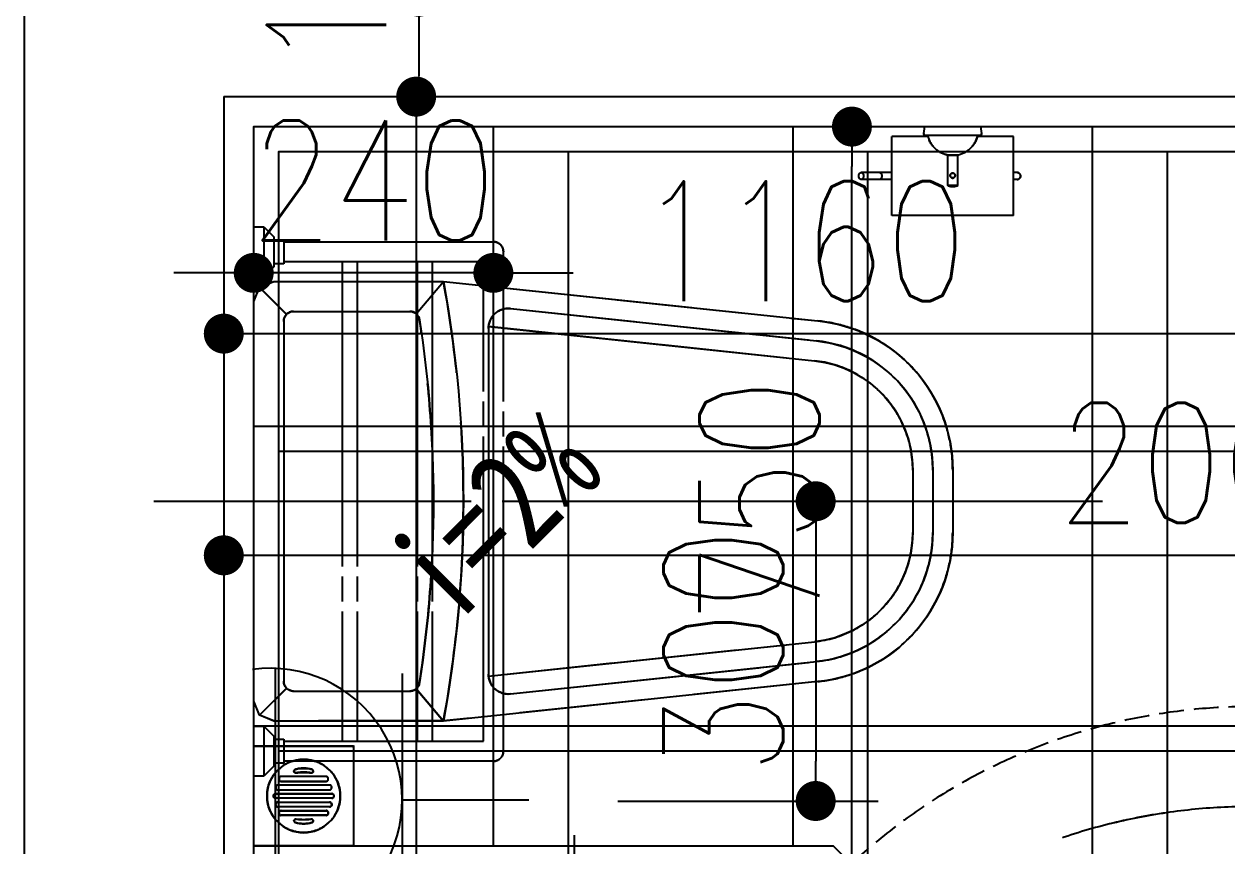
# Model space of a CAD drawing. Header units: inches. Extents: x -2597087 to 134135, y -662679 to 20000.
# Drawn here: x 41442 to 42647, y -14227 to -13405 of the extents above; entities that cross this region are included whole.
import ezdxf
from ezdxf.enums import TextEntityAlignment as Align
from ezdxf.xclip import XClip

# ---------------------------------------------------------------- set-up
doc = ezdxf.new("R2010")
doc.units = ezdxf.units.IN
doc.header["$LTSCALE"] = 100
doc.header["$MEASUREMENT"] = 0
doc.header["$XCLIPFRAME"] = 2
for name, pattern in [('$0$DASH', [0.35, 0.25, -0.1]), ('__DASH', [0.35, 0.25, -0.1]), ('CENTER', [50.8, 31.75, -6.35, 6.35, -6.35]), ('DASH', [0.35, 0.25, -0.1]), ('DASHDOT2', [12.7, 6.35, -3.175, 0, -3.175])]:
    doc.linetypes.add(name, pattern=pattern)
doc.layers.get('0').update_dxf_attribs({"linetype": 'CONTINUOUS'})
doc.layers.get('Defpoints').update_dxf_attribs({"linetype": 'CONTINUOUS'})
for name, color, linetype in [('-04给水图层', 142, 'CENTER'), ('EQUIP-动力', 3, 'CONTINUOUS'), ('fix', 8, 'CONTINUOUS'), ('floor', 8, 'CONTINUOUS'), ('IFC-NORM', 8, 'CONTINUOUS'), ('RC', 1, 'CONTINUOUS'), ('WALL', 7, 'CONTINUOUS'), ('wall-dim', 3, 'CONTINUOUS'), ('WC', 1, 'CONTINUOUS'), ('WP_P_PJ', 1, 'CONTINUOUS')]:
    doc.layers.add(name, color=color, linetype=linetype)
doc.styles.get("Standard").update_dxf_attribs({"font": 'txt.shx', "width": 0.8, "bigfont": 'GBCBIG.shx'})
doc.styles.add('宋体', font='', dxfattribs={"width": 0.8})
doc.styles.add('繁黑体', font='simhei.ttf')
doc.styles.get('宋体').set_extended_font_data('SimSun')
doc.dimstyles.new('50', dxfattribs={"dimscale": 50, "dimtxt": 2.4, "dimasz": 0.8, "dimexe": 1.25, "dimexo": 0.6, "dimgap": 0.65, "dimtad": 1, "dimdec": 0, "dimdsep": 46, "dimtxsty": 'Standard', "dimblk1": 'DOT', "dimblk2": 'DOT', "dimsah": 1, "dimcen": 2.5, "dimclrd": 3, "dimclre": 3, "dimclrt": 3, "dimadec": 0, "dimazin": 0, "dimtfac": 1, "dimtdec": 0, "dimtix": 1, "dimtmove": 2, "dimatfit": 0, "dimldrblk": 'DOT', "dimfxl": 5, "dimfxlon": 1, "dimarcsym": 0})

# ---------------------------------------------------------------- blocks, each defined once
blk = doc.blocks.new('DFG44EWDSDFG')
at = {"layer": 'WALL'}
for p, q in [((3869.9, -13377.5), (3869.9, -15477.5)), ((4069.9, -13477.5), (4069.9, -15377.5)), ((4069.9, -13477.5), (5229.9, -13477.5))]:
    blk.add_line(p, q, dxfattribs=at)
blk = doc.blocks.new('54254')
at = {"color": 1, "lineweight": -3}
for p, q in [((-2119688.1, -443344.6), (-2119688.1, -442744.6)), ((-2119673.1, -442744.6), (-2119688.1, -442744.6)), ((-2119673.1, -443344.6), (-2119673.1, -442744.6)), ((-2119673.1, -443344.6), (-2119673.1, -442842.3)), ((-2119673.1, -443324.6), (-2119673.1, -443344.6))]:
    blk.add_line(p, q, dxfattribs=at)
at = {"color": 1, "linetype": 'DASH', "lineweight": -3}
blk.add_line((-2119673.1, -443344.6), (-2120273.1, -443344.6), dxfattribs=at)
at = {"color": 1, "lineweight": -3}
for points in [[(-2119673.1, -442793.5), (-2119633.1, -442793.5), (-2119633.1, -443133.5), (-2119673.1, -443133.5)], [(-2119673.1, -442813.5), (-2119653.1, -442813.5), (-2119653.1, -443113.5), (-2119673.1, -443113.5)], [(-2119673.1, -443133.5), (-2119698.1, -443133.5), (-2119698.1, -443113.5), (-2119673.1, -443113.5)]]:
    blk.add_lwpolyline(points, dxfattribs=at)
at = {"color": 1, "linetype": 'DASH', "lineweight": -3}
blk.add_arc((-2119682.2, -443335.5), 591, 90.573, 180.8774, dxfattribs=at)
blk = doc.blocks.new('地漏')
at = {"layer": 'WP_P_PJ', "color": 8}
for p, q in [((24.9, 59.7), (25.3, 59.7)), ((75.1, 59.7), (74.7, 59.7)), ((25.3, 40.3), (24.9, 40.3)), ((74.7, 40.3), (75.1, 40.3))]:
    blk.add_line(p, q, dxfattribs=at)
at = {"layer": 'WP_P_PJ'}
blk.add_lwpolyline([(0, 0), (100, 0), (100, 100), (0, 100)], close=True, dxfattribs=at)
at = {"layer": 'WP_P_PJ', "color": 8}
for points in [[(35.3, 27.4), (35.3, 72.6, 0.414214), (33.3, 74.6), (32.6, 74.6, 0.233794), (31, 73.9, 0.16449), (30.6, 72.6), (30.6, 27.4, 0.414214), (32.6, 25.4), (33.3, 25.4, 0.414214), (35.3, 27.4), (35.3, 72.6)], [(43.8, 23.9), (43.8, 76.1, 0.414214), (41.8, 78.1), (41.1, 78.1, 0.233794), (39.5, 77.3, 0.16449), (39.1, 76.1), (39.1, 23.9, 0.414214), (41.1, 21.9), (41.8, 21.9, 0.414214), (43.8, 23.9), (43.8, 76.1)], [(52.3, 21.8), (52.3, 78.2, 0.414214), (50.3, 80.2), (49.7, 80.2, 0.233794), (48.1, 79.4, 0.16449), (47.7, 78.2), (47.7, 21.8, 0.414214), (49.7, 19.8), (50.3, 19.8, 0.414214), (52.3, 21.8), (52.3, 78.2)], [(56.2, 23.9), (56.2, 76.1, -0.414214), (58.2, 78.1), (58.9, 78.1, -0.233794), (60.5, 77.3, -0.16449), (60.9, 76.1), (60.9, 23.9, -0.414214), (58.9, 21.9), (58.2, 21.9, -0.414214), (56.2, 23.9), (56.2, 76.1)], [(64.7, 27.4), (64.7, 72.6, -0.414214), (66.7, 74.6), (67.4, 74.6, -0.233794), (69, 73.9, -0.16449), (69.4, 72.6), (69.4, 27.4, -0.414214), (67.4, 25.4), (66.7, 25.4, -0.414214), (64.7, 27.4), (64.7, 72.6)]]:
    blk.add_lwpolyline(points, format="xyb", dxfattribs=at)
blk.add_circle((50, 50), 36.7, dxfattribs=at)
for centre, radius, start, end in [((54.2, 50), 31.9, 165.078, 194.7951), ((25.3, 57.7), 2, 90, 165.078), ((24.9, 57.7), 2, 0, 90), ((74.8, 50), 48.5, 170.9042, 189.0958), ((75.1, 57.7), 2, 90, 180), ((25.2, 50), 48.5, 350.9042, 9.0958), ((74.7, 57.7), 2, 14.922, 90), ((45.8, 50), 31.9, 345.2049, 14.922), ((25.3, 42.3), 2, 194.7951, 270), ((24.9, 42.3), 2, 270, 0), ((75.1, 42.3), 2, 180, 270), ((74.7, 42.3), 2, 270, 345.2049)]:
    blk.add_arc(centre, radius, start, end, dxfattribs=at)
blk = doc.blocks.new('_Dot')
at = {"color": 0, "linetype": 'ByBlock', "lineweight": -2}
blk.add_line((-0.5, 0), (-1, 0), dxfattribs=at)
at = {"color": 0, "linetype": 'ByBlock', "const_width": 0.5}
blk.add_lwpolyline([(-0.25, 0, 1), (0.25, 0, 1)], format="xyb", close=True, dxfattribs=at)
blk = doc.blocks.new('*D771')
at = {"layer": 'Defpoints', "color": 0, "transparency": 16777216}
for p in [(42136.4, -13507.5), (42271.2, -13507.5), (42136.4, -14257.5)]:
    blk.add_point(p, dxfattribs=at)
at = {"layer": 'WC', "color": 3, "lineweight": -2, "transparency": 16777216}
for p, q in [((42166.4, -13507.5), (42333.7, -13507.5)), ((42271.2, -14217.5), (42271.2, -13547.5)), ((42166.4, -14257.5), (42333.7, -14257.5))]:
    blk.add_line(p, q, dxfattribs=at)
at = {"layer": 'WC', "color": 3, "lineweight": -2, "transparency": 16777216, "xscale": 40, "yscale": 40, "zscale": 40}
for p, rotation in [((42271.2, -13507.5), 90), ((42271.2, -14257.5), 270)]:
    blk.add_blockref('_Dot', p, dxfattribs=dict(at, rotation=rotation))
at = {"layer": 'WC', "color": 3, "transparency": 16777216, "insert": (42178.7, -13882.5), "char_height": 120, "attachment_point": 5, "rotation": 90}
blk.add_mtext('750', dxfattribs=at)
blk = doc.blocks.new('A$C59A76B4E')
at = {"color": 8, "linetype": 'ByBlock'}
for p, q in [((132.9, 407.1), (105.9, 434.1)), ((262.7, 407.6), (290, 440)), ((140, 410), (256.2, 410)), ((357.1, 412.8), (663.6, 380.5)), ((130, 40), (130, 400)), ((335, 47.1), (335, 392.9)), ((335.1, 395), (661.5, 360.6)), ((760, 188.7), (760, 251.2)), ((780, 188.7), (780, 251.2)), ((335.1, 45), (661.5, 79.4)), ((357.1, 27.2), (663.6, 59.5)), ((132.9, 32.9), (105.9, 5.9)), ((140, 30), (256.2, 30)), ((262.7, 32.4), (290, 0))]:
    blk.add_line(p, q, dxfattribs=at)
at = {"color": 251, "linetype": 'DASHDOT2', "ltscale": 0.1}
blk.add_line((0, 220), (950, 220), dxfattribs=at)
at = {"linetype": 'ByBlock'}
blk.add_lwpolyline([(290, 440), (120, 440), (105.9, 434.1), (100, 420), (100, 20), (105.9, 5.9), (120, 0), (290, 0), (665, 39.5, 0.385211), (800, 188.8), (800, 251.2, 0.385211), (665, 400.5), (290, 440)], format="xyb", dxfattribs=at)
at = {"color": 8, "linetype": 'ByBlock'}
for centre, radius, start, end in [((-910, 220), 1220, 349.6111, 10.3889), ((140, 400), 10, 90, 180), ((256.2, 400), 10, 8.7743, 90), ((355, 392.9), 20, 83.9868, 180), ((-910, 220), 1190, 351.2257, 8.7743), ((650, 251.2), 130, 0, 83.9868), ((650, 251.2), 110, 0, 83.9868), ((650, 188.8), 110, 276.0132, 0), ((650, 188.8), 130, 276.0132, 0), ((140, 40), 10, 180, 270), ((256.2, 40), 10, 270, 351.2257), ((355, 47.1), 20, 180, 276.0132)]:
    blk.add_arc(centre, radius, start, end, dxfattribs=at)
blk = doc.blocks.new('A$C566B0CA4')
at = {"color": 8, "linetype": 'DASH'}
for p, q in [((0, 240), (50, 240)), ((500, 240), (550, 240)), ((15, 220), (15, 10)), ((35, 20), (35, 220)), ((515, 220), (515, 20)), ((535, 10), (535, 220)), ((35, 161.4), (515, 161.4)), ((35, 146.4), (515, 146.4)), ((35, 86.4), (515, 86.4)), ((35, 71.4), (515, 71.4)), ((515, 20), (35, 20)), ((525, 0), (25, 0))]:
    blk.add_line(p, q, dxfattribs=at)
for points in [[(10, 230), (40, 230), (50, 240), (50, 250), (0, 250), (0, 240)], [(510, 230), (540, 230), (550, 240), (550, 250), (500, 250), (500, 240)]]:
    blk.add_lwpolyline(points, close=True, dxfattribs=at)
for points in [[(13, 230), (13, 220), (37, 220), (37, 230)], [(513, 230), (513, 220), (537, 220), (537, 230)]]:
    blk.add_lwpolyline(points, dxfattribs=at)
for centre, start, end in [((25, 10), 180, 270), ((525, 10), 270, 360)]:
    blk.add_arc(centre, 10, start, end, dxfattribs=at)
blk = doc.blocks.new('A$C39DC2553')
at = {"color": 1, "linetype": 'DASH'}
for p, q in [((33, 89), (33, 9.9)), ((155, 89), (33, 89)), ((155, 89), (155, 9.9)), ((33, 53), (2.3, 53)), ((99, 59), (89, 59)), ((89, 59), (89, 28.5)), ((99, 59), (99, 28.5)), ((158.5, 53), (155, 53)), ((33, 46), (2.3, 46)), ((158.5, 46), (155, 46)), ((89, 28.5), (99, 28.5)), ((69.2, 9.9), (33, 9.9)), ((155, 9.9), (118.8, 9.9))]:
    blk.add_line(p, q, dxfattribs=at)
blk.add_lwpolyline([(65, 7), (66, 0), (122, 0), (123, 7, 0.414214), (121, 9), (67, 9, 0.414214)], format="xyb", close=True, dxfattribs=at)
blk.add_circle((94, 49), 2.5, dxfattribs=at)
for centre, radius, start, end in [((94, 47), 13, 67.3801, 112.6199), ((158.5, 49.5), 3.5, 270, 90), ((94, 3.4), 25.6, 101.2518, 167.3196), ((94, 3.4), 25.6, 12.6804, 78.7482)]:
    blk.add_arc(centre, radius, start, end, dxfattribs=at)
at = {"color": 1, "linetype": 'DASH', "extrusion": (0, 0, -1)}
blk.add_ellipse((2.3, 49.5), major_axis=(0, 3.5), ratio=0.672221, start_param=3.141593, end_param=9.424778, dxfattribs=at)
at = {"color": 1, "linetype": 'DASH'}
blk.add_ellipse((20.7, 49.5), major_axis=(0, 3.5), ratio=0.672221, start_param=3.141593, end_param=6.283185, dxfattribs=at)
blk = doc.blocks.new('DREGFDS34DFDFDFFDDFDF')
at = {"layer": 'EQUIP-动力', "color": 8, "linetype": '__DASH', "ltscale": 10}
for p, q in [((32794.4, -13517.4), (32758.2, -13517.4)), ((32758.2, -13596.5), (32758.2, -13517.4)), ((32880.2, -13517.4), (32844, -13517.4)), ((32880.2, -13596.5), (32880.2, -13517.4)), ((32814.2, -13536), (32824.2, -13536)), ((32814.2, -13566.5), (32814.2, -13536)), ((32824.2, -13566.5), (32824.2, -13536)), ((32758.2, -13553.4), (32727.5, -13553.4)), ((32758.2, -13560.4), (32727.5, -13560.4)), ((32883.7, -13553.4), (32880.2, -13553.4)), ((32883.7, -13560.4), (32880.2, -13560.4)), ((32824.2, -13566.5), (32814.2, -13566.5)), ((32880.2, -13596.5), (32758.2, -13596.5)), ((32129.2, -13607.7), (32129.2, -13657.7)), ((32149.2, -13622.7), (32359.2, -13622.7)), ((32369.2, -14132.7), (32369.2, -13632.7)), ((32349.2, -13642.7), (32149.2, -13642.7)), ((32207.8, -13642.7), (32207.8, -14122.7)), ((32222.8, -13642.7), (32222.8, -14122.7)), ((32282.8, -13642.7), (32282.8, -14122.7)), ((32297.8, -13642.7), (32297.8, -14122.7)), ((32349.2, -14122.7), (32349.2, -13642.7)), ((32152.1, -13695.4), (32125, -13668.3)), ((32281.9, -13694.9), (32309.2, -13662.5)), ((32159.2, -13692.5), (32275.4, -13692.5)), ((32376.3, -13689.6), (32682.8, -13721.9)), ((32149.2, -13702.5), (32149.2, -14062.5)), ((32354.3, -13707.4), (32680.7, -13741.8)), ((32354.2, -13709.5), (32354.2, -14055.4)), ((32779.2, -13851.2), (32779.2, -13913.7)), ((32799.2, -13851.2), (32799.2, -13913.7)), ((32019.2, -13882.5), (32969.2, -13882.5)), ((32354.3, -14057.5), (32680.7, -14023.1)), ((32376.3, -14075.3), (32682.8, -14043)), ((32152.1, -14069.5), (32125, -14096.6)), ((32281.9, -14070), (32309.2, -14102.5)), ((32159.2, -14072.5), (32275.4, -14072.5)), ((32129.2, -14107.7), (32129.2, -14157.7)), ((32149.2, -14122.7), (32349.2, -14122.7)), ((32359.2, -14142.7), (32149.2, -14142.7)), ((32159.5, -14152.7), (32159.5, -14152.4)), ((32178.8, -14152.4), (32178.8, -14152.7)), ((32159.5, -14202.2), (32159.5, -14202.5)), ((32178.8, -14202.5), (32178.8, -14202.2))]:
    blk.add_line(p, q, dxfattribs=at)
blk.add_lwpolyline([(32790.2, -13514.5), (32791.2, -13507.5), (32847.2, -13507.5), (32848.2, -13514.5, -0.414214), (32846.2, -13516.5), (32792.2, -13516.5, -0.414214)], format="xyb", close=True, dxfattribs=at)
for points in [[(32139.2, -13617.7), (32139.2, -13647.7), (32129.2, -13657.7), (32119.2, -13657.7), (32119.2, -13607.7), (32129.2, -13607.7)], [(32139.2, -14117.7), (32139.2, -14147.7), (32129.2, -14157.7), (32119.2, -14157.7), (32119.2, -14107.7), (32129.2, -14107.7)], [(32119.2, -14227.5), (32119.2, -14127.5), (32219.2, -14127.5), (32219.2, -14227.5)]]:
    blk.add_lwpolyline(points, close=True, dxfattribs=at)
for points in [[(32139.2, -13620.7), (32149.2, -13620.7), (32149.2, -13644.7), (32139.2, -13644.7)], [(32139.2, -14120.7), (32149.2, -14120.7), (32149.2, -14144.7), (32139.2, -14144.7)]]:
    blk.add_lwpolyline(points, dxfattribs=at)
for points in [[(32309.2, -14102.5), (32139.2, -14102.5), (32125, -14096.6), (32119.2, -14082.5), (32119.2, -13682.5), (32125, -13668.3), (32139.2, -13662.5), (32309.2, -13662.5), (32684.2, -13702, -0.385211), (32819.2, -13851.2), (32819.2, -13913.7, -0.385211), (32684.2, -14062.9), (32309.2, -14102.5)], [(32143.1, -14171.3), (32195.2, -14171.3, 0.414214), (32197.2, -14169.3), (32197.2, -14168.6, 0.233794), (32196.5, -14167, 0.16449), (32195.2, -14166.6), (32143.1, -14166.6, 0.414214), (32141.1, -14168.6), (32141.1, -14169.3, 0.414214), (32143.1, -14171.3), (32195.2, -14171.3)], [(32146.5, -14162.7), (32191.8, -14162.7, 0.414214), (32193.8, -14160.7), (32193.8, -14160, 0.233794), (32193, -14158.5, 0.16449), (32191.8, -14158), (32146.5, -14158, 0.414214), (32144.5, -14160), (32144.5, -14160.7, 0.414214), (32146.5, -14162.7), (32191.8, -14162.7)], [(32141, -14175.1), (32197.4, -14175.1, -0.414214), (32199.4, -14177.1), (32199.4, -14177.8, -0.233794), (32198.6, -14179.4, -0.16449), (32197.4, -14179.8), (32141, -14179.8, -0.414214), (32139, -14177.8), (32139, -14177.1, -0.414214), (32141, -14175.1), (32197.4, -14175.1)], [(32143.1, -14183.6), (32195.2, -14183.6, -0.414214), (32197.2, -14185.6), (32197.2, -14186.3, -0.233794), (32196.5, -14187.9, -0.16449), (32195.2, -14188.3), (32143.1, -14188.3, -0.414214), (32141.1, -14186.3), (32141.1, -14185.6, -0.414214), (32143.1, -14183.6), (32195.2, -14183.6)], [(32146.5, -14192.2), (32191.8, -14192.2, -0.414214), (32193.8, -14194.2), (32193.8, -14194.9, -0.233794), (32193, -14196.4, -0.16449), (32191.8, -14196.9), (32146.5, -14196.9, -0.414214), (32144.5, -14194.9), (32144.5, -14194.2, -0.414214), (32146.5, -14192.2), (32191.8, -14192.2)]]:
    blk.add_lwpolyline(points, format="xyb", dxfattribs=at)
for centre, radius in [((32819.2, -13556.5), 2.5), ((32169.2, -14177.5), 36.7)]:
    blk.add_circle(centre, radius, dxfattribs=at)
for centre, radius, start, end in [((32819.2, -13510.8), 25.6, 192.6804, 258.7482), ((32819.2, -13510.8), 25.6, 281.2518, 347.3196), ((32883.7, -13556.9), 3.5, 270, 90), ((32819.2, -13554.5), 13, 247.3801, 292.6199), ((32359.2, -13632.7), 10, 0, 90), ((31109.2, -13882.5), 1220, 349.6111, 10.3889), ((32159.2, -13702.5), 10, 90, 180), ((32275.4, -13702.5), 10, 8.7743, 90), ((32374.2, -13709.5), 20, 83.9868, 180), ((31109.2, -13882.5), 1190, 351.2257, 8.7743), ((32669.2, -13851.2), 130, 0, 83.9868), ((32669.2, -13851.2), 110, 0, 83.9868), ((32669.2, -13913.7), 110, 276.0132, 0), ((32669.2, -13913.7), 130, 276.0132, 0), ((32374.2, -14055.4), 20, 180, 276.0132), ((32159.2, -14062.5), 10, 180, 270), ((32275.4, -14062.5), 10, 270, 351.2257), ((32359.2, -14132.7), 10, 270, 0), ((32161.5, -14152.7), 2, 104.7951, 180), ((32161.5, -14152.4), 2, 180, 270), ((32169.2, -14181.6), 31.9, 75.078, 104.7951), ((32169.2, -14202.3), 48.5, 80.9042, 99.0958), ((32176.8, -14152.4), 2, 270, 0), ((32176.8, -14152.7), 2, 0, 75.078), ((33119.1, -14779), 591, 45.7526, 136.057), ((32161.5, -14202.5), 2, 90, 180), ((32161.5, -14202.2), 2, 180, 255.2049), ((32169.2, -14152.6), 48.5, 260.9042, 279.0958), ((32176.8, -14202.5), 2, 0, 90), ((32176.8, -14202.2), 2, 284.922, 0), ((32169.2, -14173.3), 31.9, 255.2049, 284.922)]:
    blk.add_arc(centre, radius, start, end, dxfattribs=at)
blk.add_ellipse((32727.5, -13556.9), major_axis=(0, 3.5), ratio=0.672221, start_param=-1.570796, end_param=4.712389, dxfattribs=at)
at = {"layer": 'EQUIP-动力', "color": 8, "linetype": '__DASH', "ltscale": 10, "extrusion": (0, 0, -1)}
blk.add_ellipse((32745.8, -13556.9), major_axis=(0, 3.5), ratio=0.672221, start_param=0, end_param=3.141593, dxfattribs=at)
blk = doc.blocks.new('*D854')
at = {"layer": 'Defpoints', "color": 0, "transparency": 16777216}
for p in [(42006.8, -13882.5), (42006.8, -14182.5), (42234.9, -14182.5)]:
    blk.add_point(p, dxfattribs=at)
at = {"layer": 'EQUIP-动力', "color": 3, "lineweight": -2, "transparency": 16777216}
for p, q in [((42036.8, -13882.5), (42297.4, -13882.5)), ((42234.9, -13922.5), (42234.9, -14142.5)), ((42036.8, -14182.5), (42297.4, -14182.5))]:
    blk.add_line(p, q, dxfattribs=at)
at = {"layer": 'EQUIP-动力', "color": 3, "lineweight": -2, "transparency": 16777216, "xscale": 40, "yscale": 40, "zscale": 40}
for p, rotation in [((42234.9, -13882.5), 90), ((42234.9, -14182.5), 270)]:
    blk.add_blockref('_Dot', p, dxfattribs=dict(at, rotation=rotation))
at = {"layer": 'EQUIP-动力', "color": 3, "transparency": 16777216, "insert": (42142.4, -14032.5), "char_height": 120, "attachment_point": 5, "rotation": 90}
blk.add_mtext('300', dxfattribs=at)
blk = doc.blocks.new('A$C13D5077C')
at = {"layer": 'EQUIP-动力', "color": 7}
for points in [[(0, 262.5), (0, 135.5)], [(-127, 135.5), (127, 135.5)], [(-132.1, 8.5), (131.5, 8.5)]]:
    blk.add_lwpolyline(points, dxfattribs=at)
blk.add_lwpolyline([(130.5, -13.1, 1.142122), (-130.9, -14.4)], format="xyb", dxfattribs=at)
blk = doc.blocks.new('A$C415A6ACF')
at = {"layer": 'EQUIP-动力', "color": 2}
blk.add_blockref('A$C13D5077C', (84.4, 14.5), dxfattribs=at)
at = {"layer": 'EQUIP-动力', "style": '宋体', "width": 0.8}
blk.add_text('F', height=115.1, rotation=0.0003, dxfattribs=at).set_placement((165.7, 220.2), align=Align.MIDDLE_CENTER)
blk = doc.blocks.new('h54h5h56j56')
at = {"layer": '-04给水图层', "color": 8, "linetype": '$0$DASH', "ltscale": 5}
for p, q in [((28180.4, 11156.3), (28144.1, 11156.3)), ((28144.1, 11077.3), (28144.1, 11156.3)), ((28176.1, 11159.3), (28177.1, 11166.3)), ((28177.1, 11166.3), (28233.1, 11166.3)), ((28232.1, 11157.3), (28178.1, 11157.3)), ((28266.1, 11156.3), (28229.9, 11156.3)), ((28233.1, 11166.3), (28234.1, 11159.3)), ((28266.1, 11077.3), (28266.1, 11156.3)), ((28200.1, 11137.8), (28210.1, 11137.8)), ((28200.1, 11107.3), (28200.1, 11137.8)), ((28210.1, 11107.3), (28210.1, 11137.8)), ((28144.1, 11120.3), (28113.5, 11120.3)), ((28269.6, 11120.3), (28266.1, 11120.3)), ((28144.1, 11113.3), (28113.5, 11113.3)), ((28210.1, 11107.3), (28200.1, 11107.3)), ((28269.6, 11113.3), (28266.1, 11113.3)), ((28266.1, 11077.3), (28144.1, 11077.3)), ((27505.1, 11016), (27505.1, 11066)), ((27505.1, 11066), (27515.1, 11066)), ((27515.1, 11066), (27515.1, 11016)), ((27515.1, 11066), (27525.1, 11056)), ((27525.1, 11056), (27525.1, 11026)), ((27525.1, 11053), (27535.1, 11053)), ((27535.1, 11053), (27535.1, 11029)), ((27535.1, 11051), (27745.1, 11051)), ((27755.1, 10541), (27755.1, 11041)), ((27525.1, 11026), (27515.1, 11016)), ((27535.1, 11029), (27525.1, 11029)), ((27735.1, 11031), (27535.1, 11031)), ((27593.7, 11031), (27593.7, 10551)), ((27608.7, 11031), (27608.7, 10551)), ((27668.7, 11031), (27668.7, 10551)), ((27683.7, 11031), (27683.7, 10551)), ((27735.1, 10551), (27735.1, 11031)), ((27515.1, 11016), (27505.1, 11016)), ((27511, 11005.4), (27525.1, 11011.3)), ((27525.1, 11011.3), (27695.1, 11011.3)), ((27667.8, 10978.9), (27695.1, 11011.3)), ((27695.1, 11011.3), (28070.1, 10971.8)), ((27505.1, 10991.3), (27511, 11005.4)), ((27538.1, 10978.3), (27511, 11005.4)), ((27505.1, 10591.3), (27505.1, 10991.3)), ((27545.1, 10981.3), (27661.3, 10981.3)), ((27762.2, 10984.1), (28068.7, 10951.8)), ((27535.1, 10971.3), (27535.1, 10611.3)), ((27740.1, 10964.2), (27740.1, 10618.3)), ((27740.2, 10966.3), (28066.6, 10931.9)), ((28165.1, 10822.5), (28165.1, 10760)), ((28185.1, 10822.5), (28185.1, 10760)), ((28205.1, 10822.5), (28205.1, 10760)), ((27405.1, 10791.3), (28355.1, 10791.3)), ((27740.2, 10616.3), (28066.6, 10650.6)), ((27762.2, 10598.5), (28068.7, 10630.7)), ((27538.1, 10604.2), (27511, 10577.1)), ((27545.1, 10601.3), (27661.3, 10601.3)), ((27667.8, 10603.7), (27695.1, 10571.3)), ((28070.1, 10610.8), (27695.1, 10571.3)), ((27511, 10577.1), (27505.1, 10591.3)), ((27525.1, 10571.3), (27511, 10577.1)), ((27505.1, 10516), (27505.1, 10566)), ((27505.1, 10566), (27515.1, 10566)), ((27515.1, 10566), (27515.1, 10516)), ((27515.1, 10566), (27525.1, 10556)), ((27695.1, 10571.3), (27525.1, 10571.3)), ((27525.1, 10556), (27525.1, 10526)), ((27525.1, 10553), (27535.1, 10553)), ((27535.1, 10553), (27535.1, 10529)), ((27505.1, 10446.3), (27505.1, 10546.3)), ((27505.1, 10546.3), (27605.1, 10546.3)), ((27535.1, 10551), (27735.1, 10551)), ((27605.1, 10546.3), (27605.1, 10446.3)), ((27535.1, 10529), (27525.1, 10529)), ((27745.1, 10531), (27535.1, 10531)), ((27525.1, 10526), (27515.1, 10516)), ((27545.5, 10521), (27545.5, 10521.3)), ((27564.8, 10521.3), (27564.8, 10521)), ((27515.1, 10516), (27505.1, 10516)), ((27527.1, 10505.2), (27527.1, 10504.5)), ((27581.2, 10507.2), (27529.1, 10507.2)), ((27530.5, 10513.7), (27530.5, 10513)), ((27577.8, 10515.7), (27532.5, 10515.7)), ((27532.5, 10511), (27577.8, 10511)), ((27532.5, 10511), (27577.8, 10511)), ((27579.8, 10513), (27579.8, 10513.7)), ((27583.2, 10504.5), (27583.2, 10505.2)), ((27525, 10495.9), (27525, 10496.6)), ((27527, 10498.6), (27583.3, 10498.6)), ((27527, 10498.6), (27583.3, 10498.6)), ((27583.3, 10493.9), (27527, 10493.9)), ((27529.1, 10502.5), (27581.2, 10502.5)), ((27529.1, 10502.5), (27581.2, 10502.5)), ((27585.3, 10496.6), (27585.3, 10495.9)), ((27527.1, 10487.4), (27527.1, 10488.1)), ((27529.1, 10490.1), (27581.2, 10490.1)), ((27529.1, 10490.1), (27581.2, 10490.1)), ((27581.2, 10485.4), (27529.1, 10485.4)), ((27532.5, 10481.6), (27577.8, 10481.6)), ((27532.5, 10481.6), (27577.8, 10481.6)), ((27583.2, 10488.1), (27583.2, 10487.4)), ((27530.5, 10478.9), (27530.5, 10479.6)), ((27577.8, 10476.9), (27532.5, 10476.9)), ((27545.5, 10471.5), (27545.5, 10471.2)), ((27564.8, 10471.2), (27564.8, 10471.6)), ((27579.8, 10479.6), (27579.8, 10478.9)), ((27605.1, 10446.3), (27505.1, 10446.3))]:
    blk.add_line(p, q, dxfattribs=at)
for centre, radius in [((28205.1, 11117.3), 2.5), ((27555.1, 10496.3), 36.7)]:
    blk.add_circle(centre, radius, dxfattribs=at)
for centre, radius, start, end in [((28178.1, 11159.3), 2, 180, 270), ((28205.1, 11162.9), 25.6, 192.6804, 258.7482), ((28205.1, 11162.9), 25.6, 281.2518, 347.3196), ((28232.1, 11159.3), 2, 270, 0), ((28269.6, 11116.8), 3.5, 270, 90), ((28205.1, 11119.3), 13, 247.3801, 292.6199), ((27745.1, 11041), 10, 0, 90), ((26495.1, 10791.3), 1220, 349.6111, 10.3889), ((27545.1, 10971.3), 10, 90, 180), ((27661.3, 10971.3), 10, 8.7743, 90), ((27760.1, 10964.2), 20, 83.9868, 180), ((26495.1, 10791.3), 1190, 351.2257, 8.7743), ((28055.1, 10822.5), 150, 359.9976, 84.2665), ((28055.1, 10822.5), 130, 0, 83.9868), ((28055.1, 10822.5), 110, 0, 83.9868), ((28055.1, 10760), 110, 276.0132, 0), ((28055.1, 10760), 130, 276.0132, 0), ((28055.1, 10760), 150, 275.7335, 0.0024), ((27760.1, 10618.3), 20, 180, 276.0132), ((27545.1, 10611.3), 10, 180, 270), ((27661.3, 10611.3), 10, 270, 351.2257), ((27745.1, 10541), 10, 270, 0), ((27547.5, 10521), 2, 104.7951, 180), ((27547.5, 10521.3), 2, 180, 270), ((27555.1, 10492.1), 31.9, 75.078, 104.7951), ((27555.1, 10471.5), 48.5, 80.9042, 99.0958), ((27562.8, 10521.3), 2, 270, 0), ((27562.8, 10521), 2, 0, 75.078), ((27529.1, 10505.2), 2, 90, 180), ((27532.5, 10513.7), 2, 90, 180), ((27532.5, 10513), 2, 180, 270), ((27577.8, 10513.7), 2, 52.6361, 90), ((27577.8, 10513), 2, 270, 0), ((27577.8, 10513.7), 2, 360, 52.6361), ((27581.2, 10505.2), 2, 52.6361, 90), ((27581.2, 10505.2), 2, 360, 52.6361), ((27527, 10496.6), 2, 90, 180), ((27527, 10495.9), 2, 180, 270), ((27529.1, 10504.5), 2, 180, 270), ((27581.2, 10504.5), 2, 270, 0), ((27583.3, 10496.6), 2, 0, 90), ((27583.3, 10495.9), 2, 270, 307.3639), ((27583.3, 10495.9), 2, 307.3639, 0), ((27529.1, 10488.1), 2, 90, 180), ((27529.1, 10487.4), 2, 180, 270), ((27532.5, 10479.6), 2, 90, 180), ((27577.8, 10479.6), 2, 0, 90), ((27581.2, 10488.1), 2, 0, 90), ((27581.2, 10487.4), 2, 270, 307.3639), ((27581.2, 10487.4), 2, 307.3639, 0), ((28505.1, 9894.8), 591, 45.7526, 136.057), ((27532.5, 10478.9), 2, 180, 270), ((27547.5, 10471.2), 2, 90, 180), ((27547.5, 10471.5), 2, 180, 255.2049), ((27555.1, 10500.4), 31.9, 255.2049, 284.922), ((27555.1, 10521.1), 48.5, 260.9042, 279.0958), ((27562.8, 10471.2), 2, 0, 90), ((27562.8, 10471.6), 2, 284.922, 0), ((27577.8, 10478.9), 2, 270, 307.3639), ((27577.8, 10478.9), 2, 307.3639, 0)]:
    blk.add_arc(centre, radius, start, end, dxfattribs=at)
blk.add_ellipse((28113.5, 11116.8), major_axis=(0, 3.5), ratio=0.672221, start_param=-1.570796, end_param=4.712389, dxfattribs=at)
at = {"layer": '-04给水图层', "color": 8, "linetype": '$0$DASH', "ltscale": 5, "extrusion": (0, 0, -1)}
blk.add_ellipse((28131.8, 11116.8), major_axis=(0, 3.5), ratio=0.672221, start_param=0, end_param=3.141593, dxfattribs=at)
blk = doc.blocks.new('*D907')
at = {"layer": 'Defpoints', "color": 0, "transparency": 16777216}
for p in [(41672.1, -13653.9), (41672.1, -13663.2), (41912.1, -13663.2)]:
    blk.add_point(p, dxfattribs=at)
at = {"layer": 'floor', "color": 3, "lineweight": -2, "transparency": 16777216}
for p, q in [((41672.1, -13633.2), (41672.1, -13591.4)), ((41912.1, -13633.2), (41912.1, -13591.4)), ((41632.1, -13653.9), (41592.1, -13653.9)), ((41912.1, -13653.9), (41672.1, -13653.9)), ((41952.1, -13653.9), (41992.1, -13653.9))]:
    blk.add_line(p, q, dxfattribs=at)
at = {"layer": 'floor', "color": 3, "lineweight": -2, "transparency": 16777216, "xscale": 40, "yscale": 40, "zscale": 40}
blk.add_blockref('_Dot', (41672.1, -13653.9), dxfattribs=at)
at = {"layer": 'floor', "color": 3, "lineweight": -2, "transparency": 16777216, "xscale": 40, "yscale": 40, "zscale": 40, "rotation": 180}
blk.add_blockref('_Dot', (41912.1, -13653.9), dxfattribs=at)
at = {"layer": 'floor', "color": 3, "transparency": 16777216, "insert": (41792.1, -13561.4), "char_height": 120, "attachment_point": 5}
blk.add_mtext('240', dxfattribs=at)
blk = doc.blocks.new('*D960')
at = {"layer": 'Defpoints', "color": 0, "transparency": 16777216}
for p in [(41642.1, -13277.5), (41642.1, -13377.5), (41837.4, -13377.5)]:
    blk.add_point(p, dxfattribs=at)
at = {"layer": 'wall-dim', "color": 3, "lineweight": -2, "transparency": 16777216}
for p, q in [((41837.4, -13237.5), (41837.4, -13197.5)), ((41672.1, -13277.5), (41899.9, -13277.5)), ((41837.4, -13277.5), (41837.4, -13377.5)), ((41672.1, -13377.5), (41899.9, -13377.5)), ((41837.4, -13417.5), (41837.4, -13457.5))]:
    blk.add_line(p, q, dxfattribs=at)
at = {"layer": 'wall-dim', "color": 3, "lineweight": -2, "transparency": 16777216, "xscale": 40, "yscale": 40, "zscale": 40}
for p, rotation in [((41837.4, -13277.5), 270), ((41837.4, -13377.5), 90)]:
    blk.add_blockref('_Dot', p, dxfattribs=dict(at, rotation=rotation))
at = {"layer": 'wall-dim', "color": 3, "transparency": 16777216, "insert": (41744.9, -13327.5), "char_height": 120, "attachment_point": 5, "rotation": 90}
blk.add_mtext('100', dxfattribs=at)
blk = doc.blocks.new('*D964')
at = {"layer": 'Defpoints', "color": 0, "transparency": 16777216}
for p in [(41642.1, -13477.5), (42802.1, -13477.5), (42802.1, -13714.7)]:
    blk.add_point(p, dxfattribs=at)
at = {"layer": 'wall-dim', "color": 3, "lineweight": -2, "transparency": 16777216}
for p, q in [((41642.1, -13507.5), (41642.1, -13777.2)), ((42802.1, -13507.5), (42802.1, -13777.2)), ((41682.1, -13714.7), (42762.1, -13714.7))]:
    blk.add_line(p, q, dxfattribs=at)
at = {"layer": 'wall-dim', "color": 3, "lineweight": -2, "transparency": 16777216, "xscale": 40, "yscale": 40, "zscale": 40, "rotation": 180}
blk.add_blockref('_Dot', (41642.1, -13714.7), dxfattribs=at)
at = {"layer": 'wall-dim', "color": 3, "lineweight": -2, "transparency": 16777216, "xscale": 40, "yscale": 40, "zscale": 40}
blk.add_blockref('_Dot', (42802.1, -13714.7), dxfattribs=at)
at = {"layer": 'wall-dim', "color": 3, "transparency": 16777216, "insert": (42222.1, -13622.2), "char_height": 120, "attachment_point": 5}
blk.add_mtext('1160', dxfattribs=at)
blk = doc.blocks.new('*D967')
at = {"layer": 'Defpoints', "color": 0, "transparency": 16777216}
for p in [(41642.1, -13477.5), (41642.1, -15877.5), (41834.8, -15877.5)]:
    blk.add_point(p, dxfattribs=at)
at = {"layer": 'wall-dim', "color": 3, "lineweight": -2, "transparency": 16777216}
for p, q in [((41672.1, -13477.5), (41897.3, -13477.5)), ((41834.8, -13517.5), (41834.8, -15837.5)), ((41672.1, -15877.5), (41897.3, -15877.5))]:
    blk.add_line(p, q, dxfattribs=at)
at = {"layer": 'wall-dim', "color": 3, "lineweight": -2, "transparency": 16777216, "xscale": 40, "yscale": 40, "zscale": 40}
for p, rotation in [((41834.8, -13477.5), 90), ((41834.8, -15877.5), 270)]:
    blk.add_blockref('_Dot', p, dxfattribs=dict(at, rotation=rotation))
at = {"layer": 'wall-dim', "color": 3, "transparency": 16777216, "insert": (41742.3, -14677.5), "char_height": 120, "attachment_point": 5, "rotation": 90}
blk.add_mtext('2400', dxfattribs=at)
blk = doc.blocks.new('*D1013')
at = {"layer": 'Defpoints', "color": 0, "transparency": 16777216}
for p in [(41642.1, -13642.3), (43642.1, -13642.3), (43642.1, -13936.6)]:
    blk.add_point(p, dxfattribs=at)
at = {"layer": 'wall-dim', "color": 3, "lineweight": -2, "transparency": 16777216}
for p, q in [((41642.1, -13672.3), (41642.1, -13999.1)), ((43642.1, -13672.3), (43642.1, -13999.1)), ((41682.1, -13936.6), (43602.1, -13936.6))]:
    blk.add_line(p, q, dxfattribs=at)
at = {"layer": 'wall-dim', "color": 3, "lineweight": -2, "transparency": 16777216, "xscale": 40, "yscale": 40, "zscale": 40, "rotation": 180}
blk.add_blockref('_Dot', (41642.1, -13936.6), dxfattribs=at)
at = {"layer": 'wall-dim', "color": 3, "lineweight": -2, "transparency": 16777216, "xscale": 40, "yscale": 40, "zscale": 40}
blk.add_blockref('_Dot', (43642.1, -13936.6), dxfattribs=at)
at = {"layer": 'wall-dim', "color": 3, "transparency": 16777216, "insert": (42642.1, -13844.1), "char_height": 120, "attachment_point": 5}
blk.add_mtext('2000', dxfattribs=at)
blk = doc.blocks.new('*D1053')
at = {"layer": 'Defpoints', "color": 0, "transparency": 16777216}
for p in [(41976.2, -14296.8, 0), (41976.2, -14356.8, 0), (41993.3, -14356.8)]:
    blk.add_point(p, dxfattribs=at)
at = {"layer": 'floor', "color": 3, "lineweight": -2, "transparency": 16777216}
for p, q in [((41993.3, -14256.8), (41993.3, -14216.8)), ((41993.3, -14296.8), (41993.3, -14356.8)), ((42006.2, -14296.8), (42055.8, -14296.8)), ((42006.2, -14356.8), (42055.8, -14356.8)), ((41993.3, -14396.8), (41993.3, -14436.8))]:
    blk.add_line(p, q, dxfattribs=at)
at = {"layer": 'floor', "color": 3, "lineweight": -2, "transparency": 16777216, "xscale": 40, "yscale": 40, "zscale": 40}
for p, rotation in [((41993.3, -14296.8), 270), ((41993.3, -14356.8), 90)]:
    blk.add_blockref('_Dot', p, dxfattribs=dict(at, rotation=rotation))
at = {"layer": 'floor', "color": 3, "transparency": 16777216, "insert": (41900.8, -14326.8), "char_height": 120, "attachment_point": 5, "rotation": 90}
blk.add_mtext('60', dxfattribs=at)
blk = doc.blocks.new('HGES')
at = {"layer": 'floor'}
h = blk.add_hatch(dxfattribs=at)
h.set_pattern_fill('_USER', color=256, scale=300, double=1, pattern_type=0)
h.set_pattern_definition([(0, (43412.1, -13807.45), (0, 300), []), (90, (43412.1, -13807.45), (-300, 2e-14), [])])
h.paths.add_polyline_path([(42712.4, -15097.5), (42712.1, -15097.5), (42712.1, -15247.5), (43512.1, -15247.5), (43512.1, -14697.5), (43612.1, -14697.5), (43612.1, -13532.5), (42775.1, -13532.5), (42772.1, -13529.5), (42772.1, -13507.5), (41672.1, -13507.5), (41672.1, -14227.5), (42252.5, -14227.5), (42712.1, -14687.1)])
at = {"layer": 'RC'}
h = blk.add_hatch(dxfattribs=at)
h.set_pattern_fill('_USER', color=8, scale=300, angle=90, style=0, double=1, pattern_type=0)
h.set_pattern_definition([(90, (43487.1, -13532.45), (-300, 2e-14), []), (180, (43487.1, -13532.45), (-4e-14, -300), [])])
h.paths.add_polyline_path([(43587.1, -13532.5), (43587.1, -14672.5), (43487.1, -14672.5), (43487.1, -15222.5), (42737.1, -15222.4), (42737.1, -15072.5), (42607.1, -15072.5), (42607.1, -15222.5), (41697.1, -15222.5), (41697.1, -13532.5)])
at = {"layer": 'fix'}
blk.add_lwpolyline([(43602.1, -13477.5), (43602.1, -13507.5), (43612.1, -13507.5), (43612.1, -14697.5), (43512.1, -14697.5), (43512.1, -15247.5), (42512.1, -15247.5), (42512.1, -15847.5), (41672.1, -15847.5), (41672.1, -13507.5), (42802.1, -13507.5), (42802.1, -13477.5)], dxfattribs=at)
at = {"layer": 'floor', "color": 1}
blk.add_lwpolyline([(42050.3, -13849.8, 0, 0, 0), (41872.6, -14027.5, 38.5, 0, 0), (41772.1, -14127.5, 0, 0, 0)], format="xyseb", dxfattribs=at)
blk.add_lwpolyline([(41672.1, -14227.5), (42252.5, -14227.5), (42712.1, -14687.1), (42712.1, -15247.5)], dxfattribs=at)
at = {"layer": 'RC', "color": 8}
for points in [[(43612.1, -13507.5), (43612.1, -14697.5), (43512.1, -14697.5), (43512.1, -15247.5), (42712.1, -15247.4), (42712.1, -15097.5), (42632.1, -15097.5), (42632.1, -15247.5), (41672.1, -15247.5), (41672.1, -13507.5)], [(43587.1, -13532.5), (43587.1, -14672.5), (43487.1, -14672.5), (43487.1, -15222.5), (42737.1, -15222.4), (42737.1, -15072.5), (42607.1, -15072.5), (42607.1, -15222.5), (41697.1, -15222.5), (41697.1, -13532.5)]]:
    blk.add_lwpolyline(points, close=True, dxfattribs=at)
at = {"layer": 'WC', "color": 1}
for p, q in [((41672.1, -14227.5), (42252.5, -14227.5)), ((42252.5, -14227.5), (42712.1, -14687.1))]:
    blk.add_line(p, q, dxfattribs=at)
at = {"layer": '-04给水图层'}
blk.add_blockref('h54h5h56j56', (14167, -24673.7), dxfattribs=at)
blk.add_blockref('DFG44EWDSDFG', (37572.2, 0))
at = {"layer": 'EQUIP-动力', "color": 2}
blk.add_blockref('DREGFDS34DFDFDFFDDFDF', (9552.9, 0), dxfattribs=at)
at = {"layer": 'EQUIP-动力', "color": 2, "rotation": 269.9999999999936}
blk.add_blockref('A$C415A6ACF', (41670.7, -14097.4), dxfattribs=at)
at = {"layer": 'IFC-NORM', "xscale": -1, "rotation": 270}
blk.add_blockref('地漏', (41672.1, -14227.5), dxfattribs=at)
at = {"layer": 'WC', "xscale": -1}
for name, p, rotation in [('A$C39DC2553', (42278.1, -13507.5), 180), ('A$C566B0CA4', (41922.1, -13607.7), 90), ('A$C59A76B4E', (41572.1, -13662.5), 180)]:
    blk.add_blockref(name, p, dxfattribs=dict(at, rotation=rotation))
at = {"layer": 'WC', "rotation": 315.1795436699609}
blk.add_blockref('54254', (1858704.8, -1194350.1), dxfattribs=at)
at = {"layer": 'floor', "color": 1, "style": '繁黑体', "width": 0.8}
blk.add_text('i=2%%% ', height=100.27, rotation=45.0495, dxfattribs=at).set_placement((41932, -13878.9), align=Align.MIDDLE_CENTER)
at = {"layer": 'EQUIP-动力'}
dim = blk.add_linear_dim(base=(42234.9, -14182.5), p1=(42006.8, -13882.5), p2=(42006.8, -14182.5), angle=270, dimstyle='50', dxfattribs=at)
dim.commit()
dim.dimension.update_dxf_attribs({"geometry": '*D854', "text_midpoint": (42142.4, -14032.5)})
at = {"layer": 'floor'}
dim = blk.add_linear_dim(base=(41672.1, -13653.9), p1=(41912.1, -13663.2), p2=(41672.1, -13663.2), dimstyle='50', override={"dimarcsym": 2}, dxfattribs=at)
dim.commit()
dim.dimension.update_dxf_attribs({"geometry": '*D907', "text_midpoint": (41792.1, -13561.4)})
dim = blk.add_linear_dim(base=(41993.3, -14356.8), p1=(41976.2, -14296.8, 0), p2=(41976.2, -14356.8, 0), angle=90, dimstyle='50', dxfattribs=at)
dim.commit()
dim.dimension.update_dxf_attribs({"geometry": '*D1053', "text_midpoint": (41900.8, -14326.8)})
at = {"layer": 'wall-dim'}
for base, p1, p2, picture, middle in [((41837.4, -13377.5), (41642.1, -13277.5), (41642.1, -13377.5), '*D960', (41744.9, -13327.5)), ((41834.8, -15877.5), (41642.1, -13477.5), (41642.1, -15877.5), '*D967', (41742.3, -14677.5))]:
    dim = blk.add_linear_dim(base=base, p1=p1, p2=p2, angle=90, dimstyle='50', override={"dimarcsym": 2}, dxfattribs=at)
    dim.commit()
    dim.dimension.update_dxf_attribs({"geometry": picture, "text_midpoint": middle})
for base, p1, p2, picture, middle in [((42802.1, -13714.7), (41642.1, -13477.5), (42802.1, -13477.5), '*D964', (42222.1, -13622.2)), ((43642.1, -13936.6), (41642.1, -13642.3), (43642.1, -13642.3), '*D1013', (42642.1, -13844.1))]:
    dim = blk.add_linear_dim(base=base, p1=p1, p2=p2, dimstyle='50', override={"dimarcsym": 2}, dxfattribs=at)
    dim.commit()
    dim.dimension.update_dxf_attribs({"geometry": picture, "text_midpoint": middle})
at = {"layer": 'WC'}
dim = blk.add_linear_dim(base=(42271.2, -13507.5), p1=(42136.4, -14257.5), p2=(42136.4, -13507.5), angle=90, dimstyle='50', dxfattribs=at)
dim.commit()
dim.dimension.update_dxf_attribs({"geometry": '*D771', "text_midpoint": (42178.7, -13882.5)})

msp = doc.modelspace()

# ---------------------------------------------------------------- block references
at = {"layer": 'floor'}
ref = msp.add_blockref('HGES', (0, 0), dxfattribs=at)
XClip(ref).set_block_clipping_path([(40907.8291515503, -16386.0172114539), (44442.0937294655, -12780.0853966675)])

doc.saveas('drawing.dxf')
